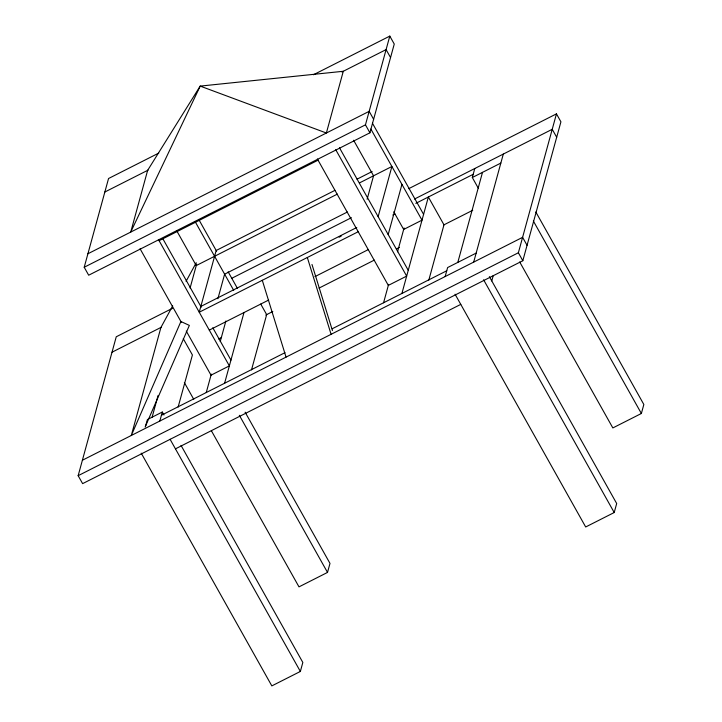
<?xml version="1.0" encoding="UTF-8"?>
<svg xmlns="http://www.w3.org/2000/svg" width="722" height="722" viewBox="0 0 722 722"><rect width="100%" height="100%" fill="white"/><g stroke="black" fill="none" stroke-linecap="round" stroke-linejoin="round"><path stroke-width="1.08" d="M313.456 74.754L389.799 36.1L394.257 44.051L369.926 132.794L88.68 275.208L84.212 267.257L108.553 178.514L158.777 153.082M408.715 188.677L556.454 113.868L560.922 121.819L522.827 260.723L82.624 483.632L78.156 475.681L116.251 336.777L172.531 308.276M145.645 425.863L147.126 420.457M152.116 417.19L158.064 395.494M190.103 287.979L196.646 264.117M159.833 421.034L162.306 412.027L147.288 419.635M178.135 407.046L192.413 354.98L183.262 338.672M217.9 298.718L224.623 274.17L347.372 212.015M206.257 392.542L211.311 374.113M220.228 341.605L225.878 321.01M224.596 383.256L243.919 312.807M251.509 369.89L266.662 314.612L260.741 304.061M369.926 132.794L365.458 124.843L389.799 36.1M367.119 199.263L373.554 175.789M378.138 216.663L391.893 166.502L359.466 182.919M388.183 234.551L401.937 184.39M383.562 302.762L388.617 284.333M397.533 251.816L404.076 227.971M401.91 293.475L428.354 197.007L443.976 224.831L428.814 280.109M141.223 453.154L271.833 685.9L300.361 671.451L302.834 662.453L181.041 445.42M211.365 430.718L298.989 586.869L327.517 572.42L329.99 563.413L245.119 412.181M445.158 276.553L447.622 267.555L476.159 253.106M478.37 188.325L472.314 177.522L474.778 168.515M457.811 262.393L482.504 172.359M473.686 262.113L503.315 154.066M491.772 280.93L493.261 275.506M522.827 260.723L518.369 252.772L556.454 113.868M455.077 294.233L585.686 526.979L614.214 512.53L616.687 503.523L489.381 276.67M519.705 261.978L612.843 427.938L641.371 413.489L643.843 404.491L535.832 212.006M145.122 427.045L189.363 325.405L180.906 321.516L131.305 435.483L160.925 327.445L172.693 305.866M186.068 281.354L196.231 262.727M104.843 192.016L148.037 170.148M341.894 71.983L386.089 49.601L390.557 57.552M87.922 253.756L369.168 111.341L373.626 119.292M84.212 267.257L365.458 124.843M159.102 240.679L318.059 160.185M334.9 190.373L216.176 250.498L199.245 312.229L358.211 231.735M357.029 179.173L372.128 171.529M196.249 265.57L337.336 194.128M231.825 278.25L351.424 217.692M200.833 306.444L356.785 227.475M112.018 352.21L161.259 327.274M339.15 237.195L341.163 236.175M414.5 199.037L552.222 129.301L556.689 137.252M392.822 215.003L394.835 213.983M415.809 203.36L473.199 174.309M472.314 177.522L500.842 163.073M209.29 330.116L268.647 300.063M314.927 276.625L368.247 249.622M218.558 338.979L221.573 337.454M265.777 315.063L272.808 311.507M319.025 288.105L374.276 260.128M396.378 248.937L399.392 247.402M443.597 225.02L472.739 210.273M161.421 415.249L284.991 352.67M332.21 328.763L446.747 270.768M82.389 460.248L522.602 237.339L527.06 245.29M78.156 475.681L518.369 252.772M175.446 448.858L460.771 304.377M533.359 221.013L641.371 413.489M483.605 279.784L614.214 512.53M372.444 123.218L423.597 214.371M370.855 129.012L422.009 220.156L403.67 229.452L393.77 211.808M353.618 140.258L373.418 175.545M339.502 147.811L408.255 270.317M335.721 149.671L406.666 276.111L388.328 285.398L317.373 158.966M198.992 219.867L216.591 251.229M228.143 271.815L237.493 288.475M195.202 221.735L233.702 290.343M176.863 231.022L196.113 265.326M162.748 238.567L201.248 307.175M212.8 327.761L230.95 360.107M158.407 239.46L229.361 365.892L211.023 375.178L186.267 331.073M239.343 415.294L327.517 572.42M140.068 248.747L181.321 322.256M184.363 382.606L193.731 399.293M162.306 412.027L163.957 414.979M170.067 439.265L300.361 671.451M311.976 264.451L332.445 330.595M307.328 257.501L331.091 334.313M262.294 280.307L286.056 357.119M147.649 170.347L130.718 232.087L200.202 86.099L343.293 71.279L326.371 133.01L200.202 86.099L147.649 170.347"/></g></svg>
